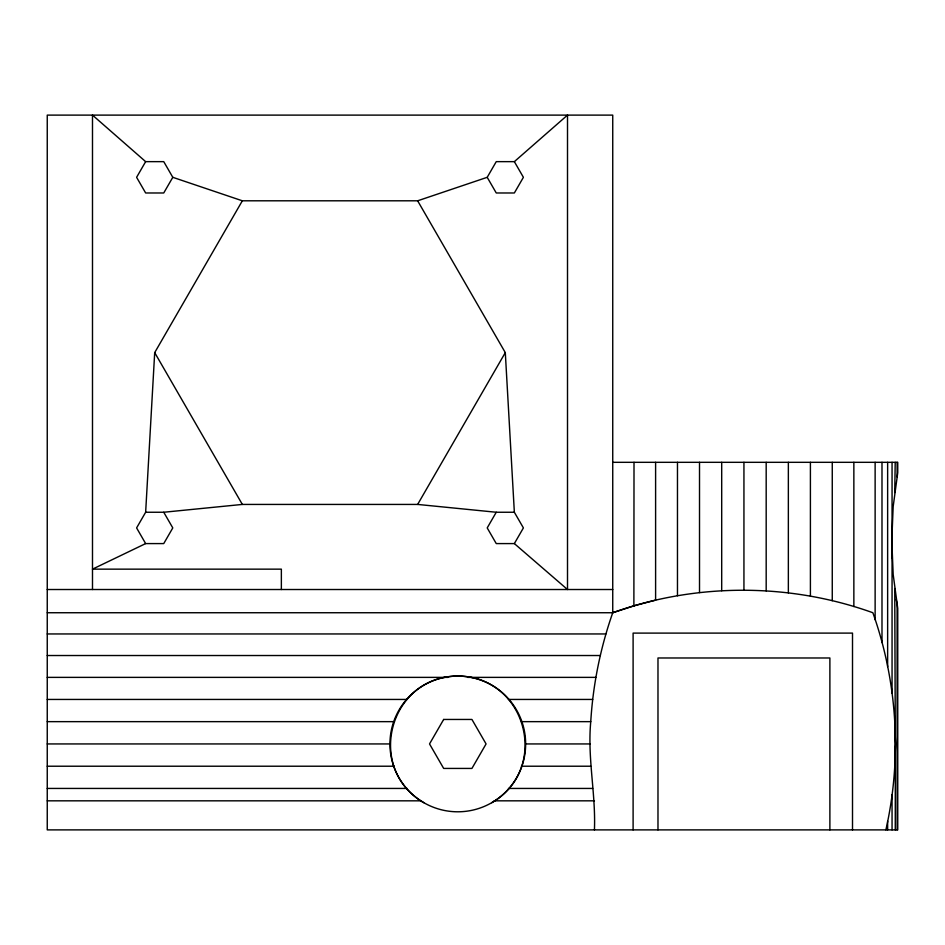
<?xml version="1.0" encoding="UTF-8"?>
<svg xmlns="http://www.w3.org/2000/svg" width="945" height="945" viewBox="0 0 945 945"><rect width="100%" height="100%" fill="white"/><g stroke="black" fill="none" stroke-linecap="round" stroke-linejoin="round"><path stroke-width="1.42" d="M634.012 462.318L633.882 605.875L612.738 612.738L47.25 612.738M895.269 829.887L895.328 746.515M594.429 829.887C595.882 793.717 587.317 757.914 590.755 721.649C592.999 684.546 600.418 647.809 612.738 612.738C696.052 582.758 789.559 582.758 872.873 612.738C897.443 682.018 902.085 758.185 885.878 829.887M894.856 766.218L895.458 743.939L894.856 721.649L895.494 743.939L894.856 766.218L894.986 761.505M145.648 512.249L163.745 512.249L172.793 527.912L163.745 543.588L145.648 543.588L136.6 527.912L145.648 512.249L154.696 352.615L242.345 200.801L417.643 200.801L487.207 177.317L496.255 161.642L514.352 161.642L567.508 115.113L567.508 589.515L514.352 543.588L496.255 543.588L487.207 527.912L496.255 512.249L514.352 512.249L523.4 527.912L514.352 543.588M612.738 612.738L612.738 115.113L47.25 115.113L47.25 829.887L897.75 829.887L897.75 608.403L893.179 574.465L891.796 540.54L893.167 506.614L897.75 472.677L897.75 462.318L612.738 462.318M590.117 743.939L525.656 743.939A67.863 67.863 0 0 1 423.868 802.707C364.735 768.368 389.411 676.254 457.793 676.077C526.176 676.254 550.864 768.368 491.731 802.707M894.726 492.558L895.21 462.318M145.648 161.642L136.6 177.317L145.648 192.981L163.745 192.981L172.793 177.317L163.745 161.642L145.648 161.642L92.492 115.113L92.492 589.515M163.745 512.249L242.345 504.429L417.643 504.429L505.303 352.615L417.643 200.801M145.648 543.588L92.492 569.15L281.362 569.15L281.362 589.515M47.25 589.515L612.738 589.515M633.752 605.875L655.606 600.134L655.606 462.318M47.25 633.953L605.875 633.953M47.25 655.523L600.229 655.523M47.25 677.376L447.965 677.376M467.621 677.376L595.822 677.376M47.25 699.442L407.141 699.442M508.457 699.442L592.657 699.442M47.25 721.649L394.207 721.649M521.392 721.649L590.755 721.649M47.25 743.939L389.942 743.939M47.25 766.218L394.207 766.218M521.392 766.218L590.755 766.218M47.25 788.437L407.141 788.437M508.457 788.437L592.657 788.437M47.25 800.828L421.423 800.828M494.176 800.828L594.429 800.828M417.643 504.429L496.255 512.249M172.793 177.317L242.345 200.801M514.352 161.642L523.4 177.317L514.352 192.981L496.255 192.981L487.207 177.317M154.696 352.615L242.345 504.429M896.143 599.307L897.112 604.127L897.112 829.887M894.75 588.522L895.293 738.73L894.856 721.649M505.303 352.615L514.352 512.249M892.056 550.368L892.198 558.105M897.112 462.318L897.112 476.953M892.056 462.318L892.056 693.157M892.056 794.71L892.056 829.887M887.639 462.318L887.639 666.721M887.639 821.146L887.639 829.887M881.992 462.318L881.992 642.588M875.129 462.318L875.129 619.731M853.855 462.318L853.855 606.536M852.508 829.887L852.508 633.103L633.103 633.103L633.103 829.887M832.261 462.318L832.261 600.701M829.887 829.887L829.887 657.98L657.98 657.98L657.98 829.887M810.408 462.318L810.408 596.141M788.354 462.318L788.354 592.869M766.182 462.318L766.182 590.861M743.939 462.318L743.939 590.153M721.697 462.318L721.697 590.731M699.513 462.318L699.513 592.586M677.47 462.318L677.47 595.728M423.868 802.707A67.863 67.863 0 0 1 423.868 685.172A67.863 67.863 0 0 1 525.656 743.939M443.666 719.452L429.526 743.939L443.666 768.427L471.933 768.427L486.073 743.939L471.933 719.452L443.666 719.452"/></g></svg>
